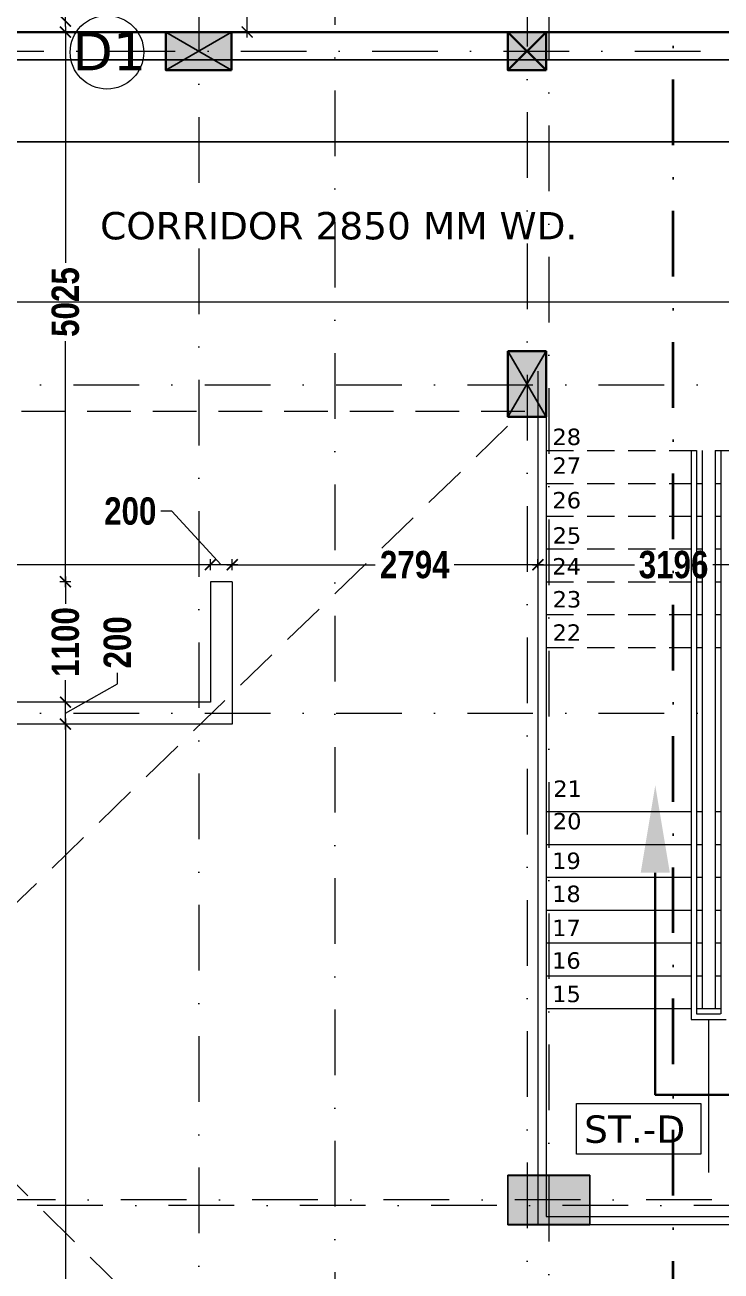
# Model space of a CAD drawing. Header units: millimetres. Extents: x -3092162 to 4513894, y -12317808 to 1849994.
# Drawn here: x -415014 to -408651, y -5877181 to -5865791 of the extents above; entities that cross this region are included whole.
import ezdxf

# ---------------------------------------------------------------- set-up
doc = ezdxf.new("R2010")
doc.units = ezdxf.units.MM
doc.header["$LTSCALE"] = 2
doc.header["$MEASUREMENT"] = 0
doc.header["$PDMODE"] = 34
doc.header["$PDSIZE"] = 500
for name, pattern in [('DASHDOT', [1, 0.5, -0.25, 0, -0.25]), ('DASHED2', [0.375, 0.25, -0.125]), ('HIDDEN', [0.375, 0.25, -0.125])]:
    doc.linetypes.add(name, pattern=pattern)
doc.layers.add('AEROW', color=7, linetype='Continuous', lineweight=15, true_color=0x0d0d0d)
doc.layers.add('DOT', color=7, linetype='DASHED2', lineweight=0, true_color=0x89067c)
for name, color, linetype, lineweight in [('ARROW', 7, 'Continuous', 25), ('coloumn', 10, 'Continuous', 35), ('D DIM', 250, 'Continuous', 9), ('D1', 10, 'Continuous', 5), ('expen. jt.', 130, 'Continuous', 35), ('GRID', 251, 'DASHDOT', 5), ('PARGOLA', 115, 'DASHED2', 5), ('PROJ', 251, 'HIDDEN', 5), ('RAILING', 47, 'Continuous', 13), ('STAIR', 252, 'Continuous', 9), ('TEXT', 7, 'Continuous', 13), ('WAll', 250, 'Continuous', 35)]:
    doc.layers.add(name, color=color, linetype=linetype, lineweight=lineweight)
doc.styles.add('INNER DIM', font='ARIALNB.TTF', dxfattribs={"height": 250})
doc.styles.add('style2', font='verdana.ttf')
doc.dimstyles.new('external final', dxfattribs={"dimscale": 0, "dimtxt": 250, "dimasz": 100, "dimexe": 50, "dimexo": 50, "dimgap": 50, "dimtad": 0, "dimdec": 0, "dimzin": 0, "dimdsep": 46, "dimtxsty": 'INNER DIM', "dimblk": 'ARCHTICK', "dimcen": 100, "dimdle": 50, "dimclrd": 256, "dimclre": 256, "dimclrt": 256, "dimadec": 0, "dimazin": 0, "dimtfac": 1, "dimtdec": 0, "dimtix": 1, "dimtmove": 1, "dimatfit": 3, "dimfxl": 50, "dimfxlon": 1, "dimtolj": 1, "dimtzin": 0, "dimlwd": -1, "dimlwe": -1, "dimarcsym": 1})

# ---------------------------------------------------------------- blocks, each defined once
blk = doc.blocks.new('_ArchTick')
at = {"color": 0, "linetype": 'ByBlock', "const_width": 0.15}
blk.add_lwpolyline([(-0.5, -0.5), (0.5, 0.5)], dxfattribs=at)
blk = doc.blocks.new('*D381')
at = {"layer": 'ARROW', "ltscale": 100, "transparency": 16777216}
for p, q in [((-438215, -5865906), (-438215, -5866159)), ((-394635, -5865906), (-394635, -5866159)), ((-438265, -5866109), (-416863, -5866109)), ((-394585, -5866109), (-415986, -5866109))]:
    blk.add_line(p, q, dxfattribs=at)
at = {"layer": 'Defpoints', "color": 0, "lineweight": 50, "ltscale": 100, "transparency": 16777216}
for p in [(-438215, -5865856), (-394635, -5865856), (-394635, -5866109)]:
    blk.add_point(p, dxfattribs=at)
at = {"layer": 'ARROW', "ltscale": 100, "transparency": 16777216, "xscale": 100, "yscale": 100, "zscale": 100, "rotation": 180}
blk.add_blockref('_ArchTick', (-438215, -5866109), dxfattribs=at)
at = {"layer": 'ARROW', "ltscale": 100, "transparency": 16777216, "xscale": 100, "yscale": 100, "zscale": 100}
blk.add_blockref('_ArchTick', (-394635, -5866109), dxfattribs=at)
at = {"layer": 'ARROW', "lineweight": 50, "ltscale": 100, "transparency": 16777216, "insert": (-416425, -5866109), "char_height": 250, "attachment_point": 5, "style": 'INNER DIM'}
blk.add_mtext('\\A1;43580', dxfattribs=at)
blk = doc.blocks.new('*D382')
at = {"layer": 'ARROW', "ltscale": 100, "transparency": 16777216}
for p, q in [((-425645, -5866559), (-425645, -5866909)), ((-407280, -5866559), (-407280, -5866909)), ((-425695, -5866859), (-416895, -5866859)), ((-407230, -5866859), (-416030, -5866859))]:
    blk.add_line(p, q, dxfattribs=at)
at = {"layer": 'Defpoints', "color": 0, "lineweight": 50, "ltscale": 100, "transparency": 16777216}
for p in [(-425645, -5866206), (-407280, -5866206), (-407280, -5866859)]:
    blk.add_point(p, dxfattribs=at)
at = {"layer": 'ARROW', "ltscale": 100, "transparency": 16777216, "xscale": 100, "yscale": 100, "zscale": 100, "rotation": 180}
blk.add_blockref('_ArchTick', (-425645, -5866859), dxfattribs=at)
at = {"layer": 'ARROW', "ltscale": 100, "transparency": 16777216, "xscale": 100, "yscale": 100, "zscale": 100}
blk.add_blockref('_ArchTick', (-407280, -5866859), dxfattribs=at)
at = {"layer": 'ARROW', "lineweight": 50, "ltscale": 100, "transparency": 16777216, "insert": (-416462, -5866859), "char_height": 250, "attachment_point": 5, "style": 'INNER DIM'}
blk.add_mtext('\\A1;18365', dxfattribs=at)

msp = doc.modelspace()

# ---------------------------------------------------------------- hatches: boundary and pattern name
at = {"layer": 'coloumn', "ltscale": 100}
for points in [[(-413124.7, -5866206.2), (-413124.7, -5865856.2), (-413724.7, -5865856.2), (-413724.7, -5866206.2)], [(-410249.7, -5866206.2), (-410599.7, -5866206.2), (-410599.7, -5865856.2), (-410249.7, -5865856.2)], [(-410599.7, -5868773.3), (-410249.7, -5868773.3), (-410249.7, -5869373.3), (-410599.7, -5869373.3)]]:
    msp.add_hatch(color=256, dxfattribs=at).paths.add_polyline_path(points)
at = {"layer": 'DOT', "linetype": 'Continuous', "lineweight": 25, "ltscale": 100}
msp.add_hatch(color=256, dxfattribs=at).paths.add_polyline_path([(-410599.3, -5876304.7), (-409849.3, -5876304.7), (-409849.3, -5876756.2), (-410599.3, -5876756.2)])

# ---------------------------------------------------------------- linework, layer by layer
at = {"layer": 'AEROW', "lineweight": 35, "ltscale": 100}
msp.add_lwpolyline([(-409252.3, -5873540.9), (-409252.3, -5875570.2), (-407962.5, -5875570.2), (-407962.5, -5869022.7)], dxfattribs=at)
msp.add_solid([(-409385.6, -5873540.9), (-409252.3, -5872740.9), (-409118.9, -5873540.9)], dxfattribs=at)
at = {"layer": 'coloumn', "lineweight": 25, "ltscale": 100}
for p, q in [((-413724.7, -5865856.2), (-413124.7, -5866206.2)), ((-413724.7, -5866206.2), (-413124.7, -5865856.2)), ((-410249.7, -5869373.3), (-410599.7, -5868773.3)), ((-410599.7, -5869373.3), (-410249.7, -5868773.3))]:
    msp.add_line(p, q, dxfattribs=at)
at = {"layer": 'coloumn', "ltscale": 100}
for p, q in [((-410249.7, -5865856.2), (-410599.7, -5866206.2)), ((-410599.2, -5865856.2), (-410249.7, -5866206.2))]:
    msp.add_line(p, q, dxfattribs=at)
at = {"layer": 'coloumn', "color": 5, "lineweight": 25, "ltscale": 100}
for p, q in [((-410599.3, -5876757.7), (-410599.3, -5876306.2)), ((-410599.3, -5876306.2), (-409849.3, -5876306.2)), ((-409849.3, -5876306.2), (-409849.3, -5876757.7)), ((-409849.3, -5876757.7), (-410599.3, -5876757.7))]:
    msp.add_line(p, q, dxfattribs=at)
at = {"layer": 'coloumn', "ltscale": 100}
for points in [[(-413124.7, -5866206.2), (-413124.7, -5865856.2), (-413724.7, -5865856.2), (-413724.7, -5866206.2)], [(-410249.7, -5866206.2), (-410599.7, -5866206.2), (-410599.7, -5865856.2), (-410249.7, -5865856.2)], [(-410599.7, -5868773.3), (-410249.7, -5868773.3), (-410249.7, -5869373.3), (-410599.7, -5869373.3)]]:
    msp.add_lwpolyline(points, close=True, dxfattribs=at)
at = {"layer": 'D DIM', "ltscale": 100}
for p, q in [((-412982.3, -5865906.2), (-412982.3, -5863161.7)), ((-414643.7, -5865806.2), (-414643.7, -5865506.2)), ((-414643.7, -5865806.2), (-414643.7, -5867966.2)), ((-414593.7, -5865856.2), (-414693.7, -5865856.2)), ((-412932.3, -5865856.2), (-413032.3, -5865856.2)), ((-406874.4, -5866858.8), (-416054, -5866858.8)), ((-406874.9, -5868324), (-415330, -5868324)), ((-414643.7, -5870931.2), (-414643.7, -5868681.8)), ((-413672.8, -5870235.9), (-413772.8, -5870235.9)), ((-413218.9, -5870725.3), (-413672.8, -5870235.9)), ((-413268.9, -5870725.3), (-416063.3, -5870725.3)), ((-413068.9, -5870725.3), (-413368.9, -5870725.3)), ((-413318.9, -5870775.3), (-413318.9, -5870675.3)), ((-413318.9, -5870775.3), (-413318.9, -5870675.3)), ((-413168.9, -5870725.3), (-411812.3, -5870725.3)), ((-413118.9, -5870775.3), (-413118.9, -5870675.3)), ((-413118.9, -5870775.3), (-413118.9, -5870675.3)), ((-410275.4, -5870725.3), (-411089, -5870725.3)), ((-410375.4, -5870725.3), (-409443.4, -5870725.3)), ((-410325.4, -5870756.5), (-410325.4, -5870675.3)), ((-410325.4, -5870725.3), (-410325.4, -5870675.3)), ((-407078.9, -5870725.3), (-408727.1, -5870725.3)), ((-414643.7, -5870831.2), (-414643.7, -5871081)), ((-414593.7, -5870881.2), (-414693.7, -5870881.2)), ((-414593.7, -5870881.2), (-414693.7, -5870881.2)), ((-414168.5, -5871813.5), (-414168.5, -5871713.5)), ((-414643.7, -5872031.2), (-414643.7, -5871781.4)), ((-414643.7, -5872081.2), (-414168.5, -5871813.5)), ((-414593.7, -5871981.2), (-414693.7, -5871981.2)), ((-414643.7, -5871981.2), (-414693.7, -5871981.2)), ((-414643.7, -5872231.2), (-414643.7, -5871931.2)), ((-414643.7, -5872181.2), (-414693.7, -5872181.2)), ((-414593.7, -5872181.2), (-414693.7, -5872181.2)), ((-414643.7, -5872131.2), (-414643.7, -5877686.2))]:
    msp.add_line(p, q, dxfattribs=at)
at = {"layer": 'D DIM', "color": 1, "ltscale": 100}
msp.add_line((-408761.6, -5876281.3), (-408761.6, -5874881.2), dxfattribs=at)
at = {"layer": 'D1', "ltscale": 100}
msp.add_circle((-414264.2, -5866041.1), 336.1, dxfattribs=at)
at = {"layer": 'DOT', "linetype": 'Continuous', "lineweight": 25, "ltscale": 100}
for p, q in [((-410599.3, -5876304.7), (-409849.3, -5876304.7)), ((-410599.3, -5876756.2), (-410599.3, -5876304.7)), ((-409849.3, -5876304.7), (-409849.3, -5876756.2)), ((-409849.3, -5876756.2), (-410599.3, -5876756.2))]:
    msp.add_line(p, q, dxfattribs=at)
at = {"layer": 'expen. jt.', "ltscale": 100}
msp.add_line((-393959.3, -5865856.2), (-438889.3, -5865856.2), dxfattribs=at)
at = {"layer": 'GRID', "color": 5, "ltscale": 600}
for p, q in [((-412181.7, -5806385.6), (-412181.7, -5894066.9)), ((-413424.3, -5807829.3), (-413424.3, -5892623.2)), ((-410424.3, -5807784.3), (-410424.3, -5892623)), ((-410223.9, -5809106.1), (-410223.9, -5891301.3))]:
    msp.add_line(p, q, dxfattribs=at)
at = {"layer": 'GRID', "color": 6, "ltscale": 600}
for p, q in [((-461044.5, -5866031.2), (-366465.1, -5866031.2)), ((-460174.2, -5869081.2), (-367334.7, -5869081.2)), ((-460174.2, -5872081.2), (-367334.7, -5872081.2)), ((-367932.2, -5876530.5), (-458429, -5876530.5)), ((-365097.3, -5876581.2), (-461068.5, -5876581.2))]:
    msp.add_line(p, q, dxfattribs=at)
at = {"layer": 'PARGOLA', "ltscale": 800}
for p, q in [((-410444.7, -5869323.3), (-422244.7, -5869323.3)), ((-407279.3, -5884056.2), (-422244.7, -5869373.3)), ((-410602.9, -5869459.9), (-425652, -5884056.2))]:
    msp.add_line(p, q, dxfattribs=at)
at = {"layer": 'PROJ', "linetype": 'DASHDOT', "lineweight": 40, "ltscale": 600}
msp.add_line((-409087.3, -5892092.6), (-409087.3, -5811354.1), dxfattribs=at)
at = {"layer": 'RAILING', "ltscale": 100}
for p, q in [((-410325.8, -5868956.3), (-410325.8, -5876756.2)), ((-410250.8, -5868956.3), (-410250.8, -5876681.2)), ((-408923.9, -5869681.2), (-408923.9, -5874881.2)), ((-408873.9, -5869681.2), (-408873.9, -5874831.2)), ((-408653.9, -5869681.2), (-408653.9, -5874831.2)), ((-408874.9, -5874831.2), (-408654.9, -5874831.2)), ((-408924.9, -5874881.2), (-408604.9, -5874881.2)), ((-410325.8, -5876756.2), (-407274.7, -5876756.2)), ((-410250.8, -5876681.2), (-407274.7, -5876681.2))]:
    msp.add_line(p, q, dxfattribs=at)
at = {"layer": 'RAILING', "color": 1, "ltscale": 100}
for p, q in [((-409972.5, -5875648.5), (-408835, -5875648.5)), ((-409972.5, -5876111.5), (-409972.5, -5875648.5)), ((-408835, -5875648.5), (-408835, -5876111.5)), ((-408835, -5876111.5), (-409972.5, -5876111.5))]:
    msp.add_line(p, q, dxfattribs=at)
at = {"layer": 'STAIR', "linetype": 'HIDDEN', "ltscale": 500}
for p, q in [((-410250.8, -5869681.2), (-408824.9, -5869681.2)), ((-410250.8, -5869981.2), (-408923.9, -5869981.2)), ((-408873.9, -5869981.2), (-408824.9, -5869981.2)), ((-410250.8, -5870281.2), (-408923.9, -5870281.2)), ((-408873.9, -5870281.2), (-408824.9, -5870281.2)), ((-410250.8, -5870581.2), (-408923.9, -5870581.2)), ((-408873.9, -5870581.2), (-408824.9, -5870581.2)), ((-410250.8, -5870881.2), (-408923.9, -5870881.2)), ((-408873.9, -5870881.2), (-408824.9, -5870881.2)), ((-410250.8, -5871181.2), (-408923.9, -5871181.2)), ((-408873.9, -5871181.2), (-408824.9, -5871181.2)), ((-410250.8, -5871481.2), (-408923.9, -5871481.2)), ((-408873.9, -5871481.2), (-408824.9, -5871481.2))]:
    msp.add_line(p, q, dxfattribs=at)
at = {"layer": 'STAIR', "ltscale": 100}
for p, q in [((-408824.9, -5869681.2), (-408824.9, -5874781.2)), ((-408704.9, -5869681.2), (-407280.8, -5869681.2)), ((-408704.9, -5869681.2), (-408704.9, -5874781.2)), ((-408704.9, -5869981.2), (-408653.9, -5869981.2)), ((-408704.9, -5870281.2), (-408653.9, -5870281.2)), ((-408704.9, -5870581.2), (-408653.9, -5870581.2)), ((-408704.9, -5870881.2), (-408653.9, -5870881.2)), ((-408704.9, -5871181.2), (-408653.9, -5871181.2)), ((-408704.9, -5871481.2), (-408653.9, -5871481.2)), ((-410250.8, -5872981.2), (-408923.9, -5872981.2)), ((-408873.9, -5872981.2), (-408824.9, -5872981.2)), ((-408704.9, -5872981.2), (-408653.9, -5872981.2)), ((-410250.8, -5873281.2), (-408923.9, -5873281.2)), ((-408873.9, -5873281.2), (-408824.9, -5873281.2)), ((-408704.9, -5873281.2), (-408653.9, -5873281.2)), ((-410250.8, -5873581.2), (-408923.9, -5873581.2)), ((-408873.9, -5873581.2), (-408824.9, -5873581.2)), ((-408704.9, -5873581.2), (-408653.9, -5873581.2)), ((-410250.8, -5873881.2), (-408923.9, -5873881.2)), ((-408873.9, -5873881.2), (-408824.9, -5873881.2)), ((-408703.9, -5873881.2), (-408653.9, -5873881.2)), ((-410250.8, -5874181.2), (-408923.9, -5874181.2)), ((-408873.9, -5874181.2), (-408824.9, -5874181.2)), ((-408704.9, -5874181.2), (-408653.9, -5874181.2)), ((-410250.8, -5874481.2), (-408923.9, -5874481.2)), ((-408873.9, -5874481.2), (-408824.9, -5874481.2)), ((-408704.9, -5874481.2), (-408653.9, -5874481.2)), ((-410250.8, -5874781.2), (-408923.9, -5874781.2)), ((-408874.9, -5874781.2), (-408704.9, -5874781.2)), ((-408703.9, -5874781.2), (-408653.9, -5874781.2))]:
    msp.add_line(p, q, dxfattribs=at)
at = {"layer": 'WAll', "lineweight": 5, "ltscale": 100}
for p, q in [((-413119.3, -5870881.2), (-413319.3, -5870881.2)), ((-413319.3, -5870881.2), (-413319.3, -5871981.2)), ((-413119.3, -5870881.2), (-413119.3, -5872181.2)), ((-413319.3, -5871981.2), (-419524.3, -5871981.2)), ((-413119.3, -5872181.2), (-419724.3, -5872181.2))]:
    msp.add_line(p, q, dxfattribs=at)

# ---------------------------------------------------------------- block references
at = {"layer": 'D DIM', "ltscale": 100, "xscale": 100, "yscale": 100, "zscale": 100}
for p, rotation in [((-414643.7, -5865756.2), 270), ((-414643.7, -5865856.2), 90), ((-412982.3, -5865856.2), 270), ((-413318.9, -5870725.3), 180), ((-413118.9, -5870725.3), 180), ((-410325.4, -5870725.3), 180), ((-414643.7, -5870881.2), 270), ((-414643.7, -5870881.2), 90), ((-414643.7, -5871981.2), 270), ((-414643.7, -5871981.2), 90), ((-414643.7, -5872181.2), 270), ((-414643.7, -5872181.2), 90)]:
    msp.add_blockref('_ArchTick', p, dxfattribs=dict(at, rotation=rotation))
for p in [(-413318.9, -5870725.3), (-413118.9, -5870725.3), (-410325.4, -5870725.3)]:
    msp.add_blockref('_ArchTick', p, dxfattribs=at)

# ---------------------------------------------------------------- texts
at = {"layer": 'D DIM', "ltscale": 100, "char_height": 250, "attachment_point": 5, "rotation": 90, "style": 'INNER DIM'}
for s, insert in [('\\A1;5025', (-414643.7, -5868324)), ('\\A1;1100', (-414643.7, -5871431.2)), ('\\A1;200', (-414168.5, -5871435.2))]:
    msp.add_mtext(s, dxfattribs=dict(at, insert=insert))
at = {"layer": 'D DIM', "ltscale": 100, "char_height": 250, "attachment_point": 5, "style": 'INNER DIM'}
for s, insert in [('\\A1;200', (-414051.1, -5870235.9)), ('\\A1;2794', (-411450.6, -5870725.3)), ('\\A1;3196', (-409085.3, -5870725.3))]:
    msp.add_mtext(s, dxfattribs=dict(at, insert=insert))
at = {"layer": 'D1', "style": 'style2'}
msp.add_text('D1', height=350, dxfattribs=at).set_placement((-414579.6, -5866207))
at = {"layer": 'TEXT', "style": 'style2'}
for s, height, p in [('CORRIDOR 2850 MM WD.', 250, (-414327.1, -5867751.1)), ('28', 150, (-410192, -5869631.1)), ('27', 150, (-410191.6, -5869894)), ('26', 150, (-410192.5, -5870210)), ('25', 150, (-410190.8, -5870532.4)), ('24', 150, (-410193.2, -5870814.5)), ('23', 150, (-410190.4, -5871115.8)), ('22', 150, (-410191.4, -5871420.2)), ('21', 150, (-410184.7, -5872847.2)), ('20', 150, (-410188.8, -5873143.6)), ('19', 150, (-410194.7, -5873505.8)), ('18', 150, (-410195.4, -5873808.1)), ('17', 150, (-410195, -5874119.8)), ('16', 150, (-410195.9, -5874417.3)), ('15', 150, (-410194.2, -5874723))]:
    msp.add_text(s, height=height, dxfattribs=at).set_placement(p)
at = {"layer": 'TEXT', "lineweight": 50, "style": 'style2'}
msp.add_text('ST.-D', height=250, dxfattribs=at).set_placement((-409902.5, -5876008.8))

# ---------------------------------------------------------------- dimensions: what is measured, and where the dimension line sits
at = {"layer": 'ARROW', "color": 3, "lineweight": 50, "ltscale": 100}
for base, p1, p2, picture, middle in [((-394634.7, -5866108.6), (-438214.7, -5865856.2), (-394634.7, -5865856.2), '*D381', (-416424.7, -5866108.6)), ((-407279.7, -5866858.8), (-425644.7, -5866206.2), (-407279.7, -5866206.2), '*D382', (-416462.2, -5866858.8))]:
    dim = msp.add_linear_dim(base=base, p1=p1, p2=p2, dimstyle='external final', override={"dimscale": 1, "dimfxl": 300}, dxfattribs=at)
    dim.commit()
    dim.dimension.update_dxf_attribs({"geometry": picture, "text_midpoint": middle})

doc.saveas('drawing.dxf')
